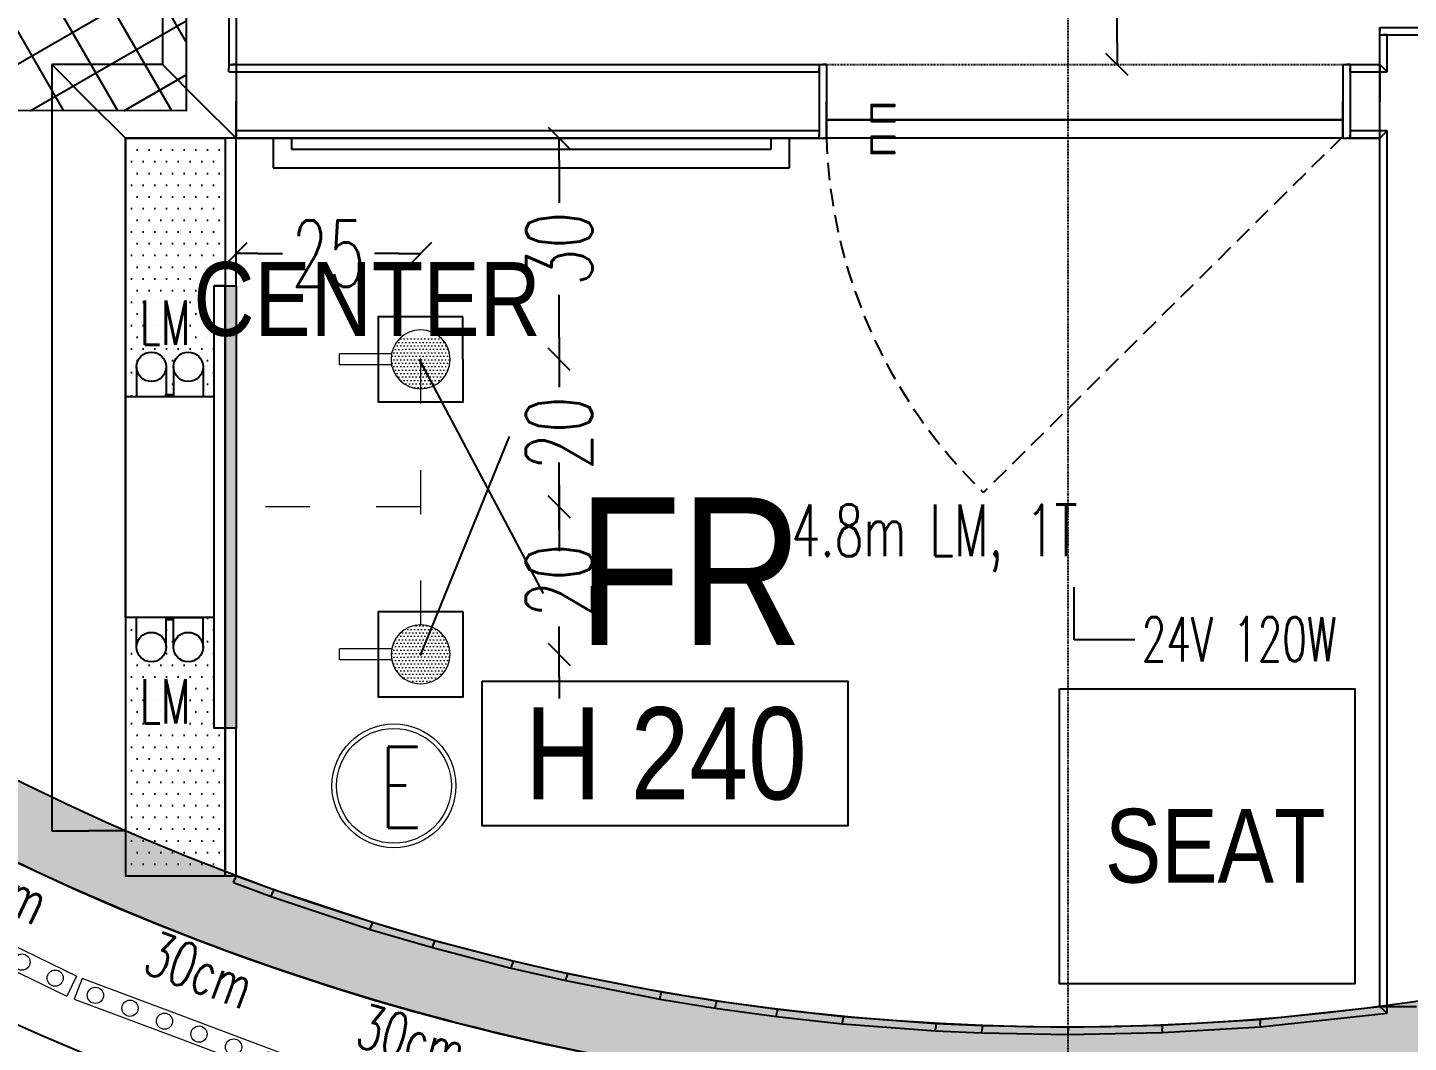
# Model space of a CAD drawing. Header units: millimetres. Extents: x 1734 to 22014, y 983 to 3953.
# Drawn here: x 3337.8 to 3524.9, y 2362.9 to 2500.5 of the extents above; entities that cross this region are included whole.
import ezdxf
from ezdxf.enums import TextEntityAlignment as Align

# ---------------------------------------------------------------- set-up
doc = ezdxf.new("R2010")
doc.units = ezdxf.units.MM
for name, pattern in [('ACAD_ISO03W100', [30, 12, -18]), ('DASHDOT', [25.4, 12.7, -6.35, 0, -6.35]), ('HIDDEN', [0.375, 0.25, -0.125]), ('HIDDEN2', [4.7624999999999975, 3.174999999999998, -1.587499999999999]), ('PUNTO2', [0.125, 0, -0.125])]:
    doc.linetypes.add(name, pattern=pattern)
for name, color, linetype in [('ARCH PLAN_text', 3, 'Continuous'), ('ARREDO_maniglie', 3, 'Continuous'), ('FLOO_areas', 6, 'Continuous'), ('FR_glass', 3, 'Continuous'), ('FR_MI_glass', 2, 'Continuous'), ('FR_MI_metal', 3, 'Continuous'), ('FR_MI_neon', 7, 'Continuous'), ('FR_MI_pattern', 133, 'Continuous'), ('LAY_furn freestanding', 1, 'Continuous'), ('LAY_furn wall', 1, 'Continuous'), ('LAY_new wall', 6, 'Continuous'), ('LAY_new wall hatch', 8, 'Continuous'), ('LAY_projections', 1, 'HIDDEN'), ('LAY_text', 3, 'Continuous'), ('LD_beam', 240, 'Continuous'), ('LD_light integrated', 240, 'Continuous'), ('LD_pointing', 30, 'Continuous'), ('LD_quote', 242, 'Continuous'), ('MATERIALS_blackglass', 10, 'Continuous'), ('MATERIALS_pareti sudden', 141, 'Continuous'), ('MATERIALS_transparent glass', 133, 'Continuous'), ('MURI_infissi', 3, 'Continuous'), ('SURVEY_structures', 4, 'Continuous'), ('SURVEY_walls_patt', 8, 'Continuous'), ('TEXT', 3, 'Continuous')]:
    doc.layers.add(name, color=color, linetype=linetype)
doc.layers.add('LD_light', color=240, linetype='Continuous', lineweight=5)
doc.layers.add('LD_text', color=7, linetype='Continuous', lineweight=9)
doc.styles.add('Detail 1-50', font='Arial Narrow.ttf', dxfattribs={"height": 0.125})
doc.styles.add('SIMPLEX', font='SIMPLEX.SHX', dxfattribs={"width": 0.65})
doc.styles.get("Standard").update_dxf_attribs({"font": 'Arial.ttf'})
doc.dimstyles.new('Illuminazione 1_100', dxfattribs={"dimtxt": 9, "dimasz": 3, "dimexe": 0.05, "dimexo": 0.05, "dimgap": 1.5, "dimtad": 0, "dimdec": 0, "dimlfac": -1, "dimzin": 0, "dimdsep": 46, "dimtxsty": 'SIMPLEX', "dimblk": 'LINEET2S', "dimcen": 0, "dimdle": 0.1000000014901161, "dimse1": 1, "dimse2": 1, "dimclrd": 7, "dimclrt": 256, "dimadec": 0, "dimazin": 0, "dimtfac": 1, "dimtdec": 0, "dimtix": 1, "dimtmove": 2, "dimatfit": 3, "dimldrblk": 'OBLIQUE', "dimfxl": 1, "dimtolj": 1, "dimarcsym": 0})
pattern_1 = [(180.0000000000077, (3364.551571967302, 2485.533647589577), (-0.7937499999974662, 1.587500000001267), [0, -1.587499999999999])]

# ---------------------------------------------------------------- blocks, each defined once
blk = doc.blocks.new('altezza contr')
blk.add_lwpolyline([(-0.4130415485427374, 0.3268832380827007), (0.4130415485427374, 0.3268832380827007), (0.4130415485427374, 0), (-0.4130415485427374, 0)], close=True)
blk.add_attdef('ALTEZZA', text='', height=0.2).set_placement((0, 0.1634416190413504), align=Align.MIDDLE_CENTER)
blk = doc.blocks.new('LINEET2S')
blk.add_line((-1, 0), (0, 0))
at = {"color": 5}
blk.add_line((0.5, 0.5), (-0.5, -0.5), dxfattribs=at)
blk = doc.blocks.new('*D295')
at = {"layer": 'DEFPOINTS', "color": 0, "transparency": 16777216}
for p in [(3474.483300486489, 2551.99438388646), (3474.508345075596, 2495.531300175581), (3485.446148908424, 2495.531300175581)]:
    blk.add_point(p, dxfattribs=at)
at = {"layer": 'LD_quote', "color": 7, "lineweight": -2, "transparency": 16777216}
for p, q in [((3485.446148908424, 2548.99438388646), (3485.446148908424, 2529.859270602449)), ((3485.446148908424, 2498.531300175581), (3485.446148908424, 2517.666413459592))]:
    blk.add_line(p, q, dxfattribs=at)
at = {"layer": 'LD_quote', "color": 7, "lineweight": -2, "transparency": 16777216, "xscale": 3, "yscale": 3, "zscale": 3}
for p, rotation in [((3485.446148908424, 2551.99438388646), 90), ((3485.446148908424, 2495.531300175581), 270)]:
    blk.add_blockref('LINEET2S', p, dxfattribs=dict(at, rotation=rotation))
at = {"layer": 'LD_quote', "transparency": 16777216, "insert": (3485.446148908424, 2523.762842031022), "char_height": 9, "attachment_point": 5, "rotation": 90, "style": 'SIMPLEX'}
blk.add_mtext('\\A1;56', dxfattribs=at)
blk = doc.blocks.new('_Oblique')
at = {"color": 0, "linetype": 'ByBlock', "lineweight": -2}
blk.add_line((-0.5, -0.5), (0.5, 0.5), dxfattribs=at)
blk = doc.blocks.new('protect')
at = {"layer": 'LD_light'}
h = blk.add_hatch(dxfattribs=at)
h.set_pattern_fill('DOTS', color=256, scale=0.5, angle=180)
h.set_pattern_definition([(180, (80.78146630086466, 146.1678624712047), (-0.015625, -0.03125), [0, -0.03125])])
h.paths.add_polyline_path([(-0.2199999999994162, 0.3539813057937522, 0.4142135623730951), (-0.2660186942057265, 0.4000000000000626), (-0.2999999999994268, 0.4000000000000626), (-0.2999999999994165, -0.4000000000001763), (-0.2660186942057265, -0.4000000000001763, 0.4142135623730951), (-0.2199999999994162, -0.3539813057938659)])
h = blk.add_hatch(color=256, dxfattribs=at)
h.dxf.hatch_style = 1
h.paths.add_polyline_path([(-0.2199999999994162, -0.1500000000000341), (-0.2799999999994327, -0.1500000000000341), (-0.2799999999994327, 0.1499999999999204), (-0.2199999999994162, 0.1499999999999204)])
for p, q in [((-0.1199999999996919, 0.4000000000000909), (-0.0999999999996959, 0.4000000000000909)), ((-0.1199999999997061, 0.4000000000000626), (-0.1199999999997061, -0.4000000000001763)), ((-0.0999999999996959, 0.4000000000000626), (-0.0999999999996959, -0.4000000000001763)), ((-0.1199999999996919, -0.4000000000001763), (-0.0999999999996959, -0.4000000000001763))]:
    blk.add_line(p, q, dxfattribs=at)
for points in [[(-5.684e-13, -0.5500000000002104), (-0.2999999999994145, -0.5500000000001819), (-0.2999999999994287, 0.5500000000001819), (5.684e-13, 0.5500000000001819)], [(-0.2199999999994162, -0.1500000000000341), (-0.2799999999994327, -0.1500000000000341), (-0.2799999999994327, 0.1499999999999204), (-0.2199999999994162, 0.1499999999999204)]]:
    blk.add_lwpolyline(points, close=True, dxfattribs=at)
blk.add_lwpolyline([(-0.2999999999994145, -0.4000000000001763), (-0.2660186942057265, -0.4000000000001763, 0.4142135623730951), (-0.2199999999994162, -0.3539813057938659), (-0.2199999999994162, 0.3539813057937522, 0.4142135623730951), (-0.2660186942057265, 0.4000000000000626), (-0.2999999999994287, 0.4000000000000626)], format="xyb", dxfattribs=at)
blk = doc.blocks.new('farettosingolo11.5x11.5')
at = {"layer": 'LD_beam'}
blk.add_lwpolyline([(-5.75, 5.75), (5.75, 5.75), (5.75, -5.75), (-5.75, -5.75)], close=True, dxfattribs=at)
blk.add_point((0, 0), dxfattribs=at)
blk = doc.blocks.new('pureopalplan')
at = {"layer": 'LD_light'}
h = blk.add_hatch(dxfattribs=at)
h.set_pattern_fill('DOTS', color=256, scale=8.062499999999915)
h.set_pattern_definition([(0, (0, 0), (0.2519531249999973, 0.5039062499999947), [0, -0.5039062499999947])])
h.paths.add_polyline_path([(4.299999999999954, 0, 1), (-4.299999999999954, 0, 1)])
for p, q in [((4.223737791997336, 0.8062499999987267), (11.80825933779306, 0.8062499999987267)), ((11.80825933779306, -0.8062500000012278), (11.80825933779306, 0.8062499999987267)), ((4.223737791997336, -0.8062500000012278), (11.80825933779306, -0.8062500000012278))]:
    blk.add_line(p, q, dxfattribs=at)
blk.add_circle((0, 0), 4.299999999999954, dxfattribs=at)
blk = doc.blocks.new('*D413')
at = {"layer": 'DEFPOINTS', "color": 0, "transparency": 16777216}
for p in [(3391.041543917061, 2455.545288905508), (3391.041543917057, 2435.545290872931), (3409.816444749093, 2435.545290872931)]:
    blk.add_point(p, dxfattribs=at)
at = {"layer": 'LD_quote', "color": 7, "lineweight": -2, "transparency": 16777216}
for p, q in [((3409.816444749093, 2458.545288905508), (3409.816444749093, 2461.545288905508)), ((3409.816444749093, 2455.545288905508), (3409.816444749093, 2451.781004174934)), ((3409.816444749093, 2435.545290872931), (3409.816444749093, 2439.309575603505)), ((3409.816444749093, 2432.545290872931), (3409.816444749093, 2429.545290872931))]:
    blk.add_line(p, q, dxfattribs=at)
at = {"layer": 'LD_quote', "color": 7, "lineweight": -2, "transparency": 16777216, "xscale": 3, "yscale": 3, "zscale": 3}
for p, rotation in [((3409.816444749093, 2455.545288905508), 270), ((3409.816444749093, 2435.545290872931), 90)]:
    blk.add_blockref('LINEET2S', p, dxfattribs=dict(at, rotation=rotation))
at = {"layer": 'LD_quote', "transparency": 16777216, "insert": (3409.816444749092, 2445.54528988922), "char_height": 9, "attachment_point": 5, "rotation": 90, "style": 'SIMPLEX'}
blk.add_mtext('\\A1;20', dxfattribs=at)
blk = doc.blocks.new('*D375')
at = {"layer": 'DEFPOINTS', "color": 0, "transparency": 16777216}
for p in [(3391.02748195791, 2485.545914732757), (3409.84144474909, 2485.545914732757), (3391.041543917061, 2455.545288905508)]:
    blk.add_point(p, dxfattribs=at)
at = {"layer": 'LD_quote', "color": 7, "lineweight": -2, "transparency": 16777216}
for p, q in [((3409.84144474909, 2482.545914732757), (3409.84144474909, 2476.781316104847)), ((3409.84144474909, 2458.545288905508), (3409.84144474909, 2464.309887533418))]:
    blk.add_line(p, q, dxfattribs=at)
at = {"layer": 'LD_quote', "color": 7, "lineweight": -2, "transparency": 16777216, "xscale": 3, "yscale": 3, "zscale": 3}
for p, rotation in [((3409.84144474909, 2485.545914732757), 90), ((3409.84144474909, 2455.545288905508), 270)]:
    blk.add_blockref('LINEET2S', p, dxfattribs=dict(at, rotation=rotation))
at = {"layer": 'LD_quote', "transparency": 16777216, "insert": (3409.84144474909, 2470.545601819133), "char_height": 9, "attachment_point": 5, "rotation": 90, "style": 'SIMPLEX'}
blk.add_mtext('\\A1;30', dxfattribs=at)
blk = doc.blocks.new('*D376')
at = {"layer": 'DEFPOINTS', "color": 0, "transparency": 16777216}
for p in [(3366.041546376346, 2469.881547979488), (3366.041546376346, 2455.534199984666), (3391.041543917061, 2455.545288905508)]:
    blk.add_point(p, dxfattribs=at)
at = {"layer": 'LD_quote', "color": 7, "lineweight": -2, "transparency": 16777216}
for p, q in [((3369.041546376346, 2469.881547979488), (3372.305830860989, 2469.881547979488)), ((3388.041543917061, 2469.881547979488), (3384.777259432418, 2469.881547979488))]:
    blk.add_line(p, q, dxfattribs=at)
at = {"layer": 'LD_quote', "color": 7, "lineweight": -2, "transparency": 16777216, "xscale": 3, "yscale": 3, "zscale": 3, "rotation": 180}
blk.add_blockref('LINEET2S', (3366.041546376346, 2469.881547979488), dxfattribs=at)
at = {"layer": 'LD_quote', "color": 7, "lineweight": -2, "transparency": 16777216, "xscale": 3, "yscale": 3, "zscale": 3}
blk.add_blockref('LINEET2S', (3391.041543917061, 2469.881547979488), dxfattribs=at)
at = {"layer": 'LD_quote', "transparency": 16777216, "insert": (3378.541545146703, 2469.881547979488), "char_height": 9, "attachment_point": 5, "style": 'SIMPLEX'}
blk.add_mtext('\\A1;25', dxfattribs=at)
blk = doc.blocks.new('*D377')
at = {"layer": 'DEFPOINTS', "color": 0, "transparency": 16777216}
for p in [(3391.041543917057, 2435.545290872931), (3391.041543917054, 2415.545292840354), (3409.816444749093, 2415.545292840354)]:
    blk.add_point(p, dxfattribs=at)
at = {"layer": 'LD_quote', "color": 7, "lineweight": -2, "transparency": 16777216}
for p, q in [((3409.816444749093, 2438.545290872931), (3409.816444749093, 2441.545290872931)), ((3409.816444749093, 2435.545290872931), (3409.816444749093, 2431.781006142357)), ((3409.816444749093, 2415.545292840354), (3409.816444749093, 2419.309577570928)), ((3409.816444749093, 2412.545292840354), (3409.816444749093, 2409.545292840354))]:
    blk.add_line(p, q, dxfattribs=at)
at = {"layer": 'LD_quote', "color": 7, "lineweight": -2, "transparency": 16777216, "xscale": 3, "yscale": 3, "zscale": 3}
for p, rotation in [((3409.816444749093, 2435.545290872931), 270), ((3409.816444749093, 2415.545292840354), 90)]:
    blk.add_blockref('LINEET2S', p, dxfattribs=dict(at, rotation=rotation))
at = {"layer": 'LD_quote', "transparency": 16777216, "insert": (3409.816444749092, 2425.545291856643), "char_height": 9, "attachment_point": 5, "rotation": 90, "style": 'SIMPLEX'}
blk.add_mtext('\\A1;20', dxfattribs=at)
blk = doc.blocks.new('*U17')
at = {"layer": 'LD_light'}
blk.add_circle((0, 0), 1.1, dxfattribs=at)
blk = doc.blocks.new('*U18')
at = {"layer": 'LD_light', "color": 0, "linetype": 'ByBlock', "lineweight": -2}
for p in [(0, 0), (5, 0), (10, 0)]:
    blk.add_blockref('*U17', p, dxfattribs=at)
blk = doc.blocks.new('*U19')
at = {"layer": 'LD_light'}
blk.add_circle((0, 0), 1.1, dxfattribs=at)
blk = doc.blocks.new('*U20')
at = {"layer": 'LD_light', "color": 0, "linetype": 'ByBlock', "lineweight": -2}
for p in [(0, 0), (5, 0), (10, 0)]:
    blk.add_blockref('*U19', p, dxfattribs=at)
blk = doc.blocks.new('sirio30')
at = {"layer": 'LD_light'}
for p, q in [((15, 1.5), (0, 1.5)), ((0, 1.5), (0, -1.5)), ((30, 1.5), (15, 1.5)), ((30, 1.5), (30, -1.5)), ((0, -1.5), (15, -1.5)), ((15, -1.5), (30, -1.5))]:
    blk.add_line(p, q, dxfattribs=at)
for name, p in [('*U20', (2.5, 0)), ('*U18', (17.5, 0))]:
    blk.add_blockref(name, p, dxfattribs=at)
at = {"layer": 'LD_light', "insert": (7.189198632557236, 11.15813797573901), "char_height": 6, "attachment_point": 1, "style": 'SIMPLEX'}
blk.add_mtext_dynamic_manual_height_columns('30cm', width=17.32495961420193, gutter_width=125, heights=[0], dxfattribs=at)
blk = doc.blocks.new('e')
at = {"layer": 'LD_light', "color": 150}
for radius in [8.399999999999638, 7.783396100192478]:
    blk.add_circle((0, 0), radius, dxfattribs=at)
at = {"layer": 'LD_light', "color": 150, "style": 'SIMPLEX', "width": 0.65}
blk.add_text('E', height=11.00743271275656, dxfattribs=at).set_placement((-2.022786638670368, -5.699930047117959))

msp = doc.modelspace()

# ---------------------------------------------------------------- hatches: boundary and pattern name
at = {"layer": 'FR_MI_pattern', "ltscale": 0.2}
h = msp.add_hatch(dxfattribs=at)
h.set_pattern_fill('DOTS,_O', color=144, angle=-15.02541393536977)
h.set_pattern_definition(pattern_1)
h.paths.add_polyline_path([(3357.551571965152, 2454.533647589808), (3357.551571965145, 2450.533647588995), (3356.551571967415, 2450.533647588995), (3356.551571967415, 2454.53364758981, 0.414213562219591), (3354.551571968463, 2456.533647589811, 0.414213562219591), (3352.55157196951, 2454.533647589808), (3352.55157196951, 2450.533647588995), (3351.051571962686, 2450.533647588993), (3351.051571966658, 2485.533647589576), (3364.551571967302, 2485.533647589577), (3364.551571967295, 2465.533647589325), (3363.051571965902, 2465.533647589322), (3363.051571965905, 2450.533647588995), (3361.551571963053, 2450.533647588996), (3361.551571963049, 2454.533647589812, 0.414213562219591), (3359.551571964101, 2456.533647589808, 0.414213562219591)])
at = {"layer": 'FR_MI_pattern'}
msp.add_hatch(color=144, dxfattribs=at).paths.add_polyline_path([(3364.551571967295, 2465.533647589325), (3366.051571967244, 2465.533647589322), (3366.051571967248, 2405.533647589645), (3364.551571967313, 2405.533647589643)])
at = {"layer": 'FR_MI_pattern', "ltscale": 0.2}
h = msp.add_hatch(dxfattribs=at)
h.set_pattern_fill('DOTS,_O', color=144, angle=-15.02541393536977)
h.set_pattern_definition(pattern_1)
h.paths.add_polyline_path([(3351.051571966669, 2385.533647589569), (3351.051571962711, 2420.533647590152), (3352.551571969518, 2420.533647590153), (3352.551571969518, 2416.533647589337, 0.414213562219591), (3354.55157196847, 2414.533647589337, 0.414213562219591), (3356.551571967426, 2416.533647589336), (3356.551571967426, 2420.533647590153), (3357.551571965148, 2420.533647590155), (3357.551571965148, 2416.533647589339, 0.414213562219591), (3359.551571964108, 2414.533647589338, 0.414213562219591), (3361.55157196306, 2416.533647589338), (3361.551571963057, 2420.533647590154), (3363.051571965909, 2420.533647590154), (3363.051571965909, 2405.533647589282), (3364.551571967306, 2405.533647589283), (3364.551571967313, 2385.53364758957)])
at = {"layer": 'LAY_new wall hatch'}
h = msp.add_hatch(color=144, dxfattribs=at)
h.dxf.hatch_style = 1
edge = h.paths.add_edge_path()
edge.add_arc((3478.831184822662, 2685.001111509489), 330.0000047225751, 236.3099365604101, 303.6900624834952)
edge.add_line((3661.882228031674, 2410.424494338631), (3656.335257928662, 2418.745018521492))
edge.add_arc((3478.831184822672, 2685.001111509453), 320.0000047225473, 236.30993792427438, 303.690069181724, ccw=False)
edge.add_line((3301.327144738581, 2418.744996506894), (3295.78013703179, 2410.424497393204))
at = {"layer": 'MATERIALS_transparent glass'}
h = msp.add_hatch(dxfattribs=at)
h.set_pattern_fill('AR-RROOF', color=144, angle=-60.02541393546893, style=0)
h.set_pattern_definition([(45.0000000000083, (-6330.907757084529, -6099.52005487027), (21.55261469055766, 57.47363917484571), [381, -50.8, 127, -25.4]), (45.0000000000083, (-6316.000531923553, -6066.652317467156), (-41.84799352418311, 5.926969039899583), [76.2, -8.382, 152.4, -19.05]), (45.0000000000083, (-6337.193936369276, -6075.273363343388), (81.36112045687129, 105.4282068613636), [203.2, -35.56, 101.6, -25.4])])
h.paths.add_polyline_path([(3373.48919214799, 2351.2301303186, -0.03530034334375595), (3327.583622937, 2369.368131088488), (3314.202492983761, 2341.44354258013), (3314.19806181606, 2331.453464801585, 0.03253231311400853), (3361.450107433335, 2313.084875840052)])
at = {"layer": 'SURVEY_walls_patt'}
h = msp.add_hatch(dxfattribs=at)
h.set_pattern_fill('ANSI37', color=144, scale=2, angle=-105.0254139354689, style=0)
h.set_pattern_definition([(299.974586064531, (20741.69048663433, 57719.27761822823), (5.500669066013499, 3.172560452726184), []), (29.97458606453107, (20741.69048663433, 57719.27761822823), (-3.172560452726184, 5.500669066013499), [])])
h.paths.add_polyline_path([(3359.3079756271, 2579.24443299233), (3359.268055519333, 2489.244441845735), (3269.268064372776, 2489.284361953497), (3269.307984480543, 2579.284353100093)])

# ---------------------------------------------------------------- linework, layer by layer
at = {"layer": 'ARREDO_maniglie', "color": 144}
for points in [[(3455.333374863483, 2487.945262737497), (3452.263911634294, 2487.9452627375), (3452.263911634298, 2489.883871092786), (3455.333374863487, 2489.883871092782), (3455.33337486349, 2490.04542178905), (3452.102360938028, 2490.045421789056), (3452.102360938021, 2487.783712041231), (3455.333374863483, 2487.783712041229)], [(3455.333374864189, 2483.683552989673), (3452.263911634996, 2483.683552989677), (3452.263911635, 2485.622161344962), (3455.333374864193, 2485.622161344955), (3455.333374864193, 2485.783712041226), (3452.102360938727, 2485.783712041232), (3452.102360938719, 2483.522002293412), (3455.333374864182, 2483.522002293403)]]:
    msp.add_lwpolyline(points, close=True, dxfattribs=at)
at = {"layer": 'FLOO_areas', "color": 144}
msp.add_lwpolyline([(3423.796719129772, 2359.622546292298, -0.105500999184697), (3295.780098763073, 2410.424522905687)], format="xyb", dxfattribs=at)
at = {"layer": 'FR_glass', "color": 144}
msp.add_lwpolyline([(3366.051571967244, 2465.533647589322), (3366.051571967248, 2405.533647589645), (3364.551571967313, 2405.533647589643), (3364.551571967295, 2465.533647589322)], close=True, dxfattribs=at)
at = {"layer": 'FR_MI_glass', "color": 144}
for points in [[(3364.551571967291, 2485.533647589034), (3364.551571967313, 2385.53364758957), (3366.051571967251, 2385.533647589571), (3366.051571967248, 2405.53364758928)], [(3366.051571967244, 2465.533647589322), (3366.051571967237, 2485.533647589033), (3364.551571967291, 2485.533647589034)], [(3366.051571967248, 2405.53364758928), (3363.051571965909, 2405.533647589282), (3363.051571965902, 2465.533647589322), (3366.051571967244, 2465.533647589322)]]:
    msp.add_lwpolyline(points, dxfattribs=at)
at = {"layer": 'FR_MI_metal', "color": 144}
for points in [[(3351.051571962686, 2450.533647588993), (3351.051571966658, 2485.533647589576), (3364.551571967302, 2485.533647589577), (3364.551571967299, 2465.533647589506), (3363.051571965902, 2465.533647589505)], [(3351.051571962711, 2420.533647590152), (3351.051571966669, 2385.533647589569), (3364.551571967313, 2385.53364758957), (3364.551571967313, 2405.533647589643), (3363.051571965912, 2405.533647589643), (3363.051571965902, 2465.533647589505)], [(3363.051571965909, 2420.533647590154), (3351.051571966666, 2420.533647590153), (3351.051571966662, 2450.533647588994), (3363.051571965905, 2450.533647588995)]]:
    msp.add_lwpolyline(points, dxfattribs=at)
at = {"layer": 'FR_MI_neon', "color": 144}
for p, q in [((3352.55157196951, 2454.533647589808), (3352.55157196951, 2450.533647588995)), ((3356.551571967415, 2454.53364758981), (3356.551571967415, 2450.533647588995)), ((3357.551571965152, 2454.533647589808), (3357.551571965145, 2450.533647588995)), ((3361.551571963049, 2454.533647589812), (3361.551571963053, 2450.533647588996)), ((3356.551571965971, 2420.533647590152), (3352.551571966604, 2420.533647590152)), ((3352.551571969518, 2416.533647589337), (3352.551571969518, 2420.533647590153)), ((3356.551571967426, 2416.533647589336), (3356.551571967426, 2420.533647590153)), ((3357.5515719666, 2420.533647590153), (3361.551571965963, 2420.533647590154)), ((3357.551571965148, 2416.533647589339), (3357.551571965148, 2420.533647590155)), ((3361.55157196306, 2416.533647589338), (3361.551571963057, 2420.533647590154))]:
    msp.add_line(p, q, dxfattribs=at)
for centre in [(3354.551571968459, 2454.533647589809), (3359.551571964101, 2454.533647589808), (3354.551571968474, 2416.533647589337), (3359.551571964104, 2416.533647589339)]:
    msp.add_circle(centre, 2.000000000000455, dxfattribs=at)
at = {"layer": 'LAY_furn freestanding', "color": 1}
for p, q in [((3371.05157196724, 2485.533773415602), (3372.30157196724, 2485.5337734156064)), ((3371.05157196724, 2485.533773415602), (3371.051571967258, 2481.533773415595)), ((3373.55157196724, 2485.5337734156114), (3372.30157196724, 2485.5337734156064)), ((3373.55157196724, 2485.5337734156114), (3373.5515719672485, 2484.033773415599)), ((3438.55157196726, 2484.03377341571), (3438.551571967262, 2485.533773415793)), ((3438.551571967262, 2485.533773415793), (3439.801571967262, 2485.533773415794)), ((3441.051571967262, 2485.533773415795), (3439.801571967262, 2485.533773415794)), ((3441.051571967262, 2481.533773415714), (3441.051571967262, 2485.533773415795)), ((3373.5515719672485, 2484.033773415599), (3438.55157196726, 2484.03377341571)), ((3371.051571967258, 2481.533773415595), (3441.051571967262, 2481.533773415714))]:
    msp.add_line(p, q, dxfattribs=at)
at = {"layer": 'LAY_furn freestanding', "color": 144}
msp.add_lwpolyline([(3477.657160377388, 2410.867798256641), (3517.657160377385, 2410.867798256635), (3517.657160377381, 2370.867798256636), (3477.657160377381, 2370.867798256631)], close=True, dxfattribs=at)
at = {"layer": 'LAY_furn wall', "color": 144}
msp.add_lwpolyline([(3424.782966676677, 2359.457269251423), (3421.489827237507, 2339.730243905387, -0.1062542379743557), (3284.686121618226, 2393.783499165826)], format="xyb", dxfattribs=at)
msp.add_arc((3478.831184822576, 2685.001111509261), 330.0000047223372, 236.3099365604007, 279.4265319524848, dxfattribs=at)
at = {"layer": 'LAY_new wall', "color": 6}
for p, q in [((3366.051571967211, 2577.688040007929), (3366.051571967237, 2485.533647589042)), ((3356.0515719672117, 2575.9262171432806), (3356.051571967235, 2495.533647589406)), ((3521.051571967262, 2367.798586406348), (3521.05157196724, 2500.533647589628)), ((3521.05157196724, 2500.533647589628), (3526.05157196724, 2500.5336475896283)), ((3356.051571967235, 2495.533647589406), (3341.051571966727, 2495.5336475899508)), ((3341.051571966727, 2495.5336475899508), (3341.051571965982, 2391.6201755906677)), ((3341.051571966727, 2495.5336475899508), (3346.051571966691, 2490.533647589769)), ((3356.051571967235, 2495.533647589406), (3361.0515719672358, 2490.533647589224)), ((3366.051571967233, 2495.53364758959), (3366.051571967234, 2490.53364758959)), ((3366.051571967233, 2495.53364758959), (3446.051571967255, 2495.533647589606)), ((3446.051571967255, 2495.533647589606), (3446.0515719672558, 2490.533647589606)), ((3516.051571967255, 2495.533647589619), (3516.051571967255, 2490.533647589619)), ((3516.051571967255, 2495.533647589619), (3521.051571967244, 2495.533647589619)), ((3521.051571967244, 2495.533647589619), (3521.051571967244, 2490.533647589619)), ((3351.051571966655, 2485.533647589587), (3346.051571966691, 2490.533647589769)), ((3366.051571967237, 2485.533647589042), (3361.0515719672358, 2490.533647589224)), ((3366.0515719672353, 2485.53364758959), (3366.051571967234, 2490.53364758959)), ((3446.051571967257, 2485.533647589606), (3446.0515719672558, 2490.533647589606)), ((3516.0515719672553, 2485.533647589619), (3516.051571967255, 2490.533647589619)), ((3521.0515719672444, 2485.533647589619), (3521.051571967244, 2490.533647589619)), ((3366.051571967237, 2485.533647589042), (3351.051571966655, 2485.533647589587)), ((3351.051571966655, 2485.533647589587), (3351.051571965982, 2391.620175590596)), ((3366.0515719672353, 2485.53364758959), (3446.051571967257, 2485.533647589606)), ((3516.0515719672553, 2485.533647589619), (3521.0515719672444, 2485.533647589619)), ((3341.051571965982, 2391.6201755906677), (3346.051571965982, 2391.620175590632)), ((3351.051571965982, 2391.620175590596), (3346.051571965982, 2391.620175590632)), ((3521.051571967262, 2367.798586406348), (3526.051571967262, 2367.7985864063485))]:
    msp.add_line(p, q, dxfattribs=at)
at = {"layer": 'LAY_new wall', "color": 144}
msp.add_lwpolyline([(3295.78013703179, 2410.424497393204, 0.3027755942482226), (3661.882228031674, 2410.424494338631), (3656.335257928662, 2418.745018521492, -0.3027756196575199), (3301.327144738581, 2418.744996506894)], format="xyb", close=True, dxfattribs=at)
at = {"layer": 'LAY_projections', "color": 144, "ltscale": 0.009000000000000001}
msp.add_lwpolyline([(3446.051571967258, 2495.533647589611), (3516.051571967258, 2495.533647589627)], dxfattribs=at)
at = {"layer": 'LD_light integrated', "color": 7}
for p, q in [((3479.622336812634, 2417.508784020722), (3479.619163220668, 2424.663654407762)), ((3487.86903032014, 2417.51244189834), (3479.622336812634, 2417.508784020722))]:
    msp.add_line(p, q, dxfattribs=at)
at = {"layer": 'LD_pointing'}
for p, q in [((3390.857348841957, 2455.543800932425), (3407.641706742375, 2423.795184830743)), ((3391.059286190317, 2415.545292840358), (3403.097826077992, 2445.092072315333))]:
    msp.add_line(p, q, dxfattribs=at)
at = {"layer": 'LD_text', "color": 9, "linetype": 'ACAD_ISO03W100', "ltscale": 0.5}
for p, q in [((3391.041543917057, 2455.545288905504), (3391.041543917057, 2415.545292840356)), ((3391.041543917057, 2435.54529087293), (3366.050417511273, 2435.534205886941))]:
    msp.add_line(p, q, dxfattribs=at)
at = {"layer": 'MATERIALS_blackglass', "color": 1}
for p, q in [((3521.05157196724, 2500.533647589625), (3521.0515719672285, 2500.033647589625)), ((3521.05157196724, 2500.533647589625), (3531.049623194322, 2500.5336475894)), ((3521.051571967217, 2499.533647589625), (3521.0515719672285, 2500.033647589625)), ((3521.051571967217, 2499.533647589625), (3531.0496231942993, 2499.5336475894)), ((3445.051571967258, 2495.5336475879467), (3445.551571967258, 2495.5336475879467)), ((3445.051571967258, 2495.5336475879467), (3445.051571967258, 2485.5336475896065)), ((3446.051571967258, 2495.533647587947), (3445.551571967258, 2495.5336475879467)), ((3446.051571967258, 2495.533647587947), (3446.051571967258, 2485.533647589607)), ((3516.051636405631, 2495.533647589619), (3516.551636405631, 2495.533647589619)), ((3516.051636405631, 2495.533647589619), (3516.051636405631, 2485.533647589618)), ((3517.051636405631, 2495.533647589619), (3516.551636405631, 2495.533647589619)), ((3517.051636405631, 2495.533647589619), (3517.051636405631, 2485.533647589618)), ((3445.051571967258, 2485.5336475896065), (3445.551571967258, 2485.5336475896065)), ((3446.051571967258, 2485.533647589607), (3445.551571967258, 2485.5336475896065)), ((3516.051636405631, 2485.533647589618), (3516.551636405631, 2485.533647589618)), ((3517.051636405631, 2485.533647589618), (3516.551636405631, 2485.533647589618))]:
    msp.add_line(p, q, dxfattribs=at)
at = {"layer": 'MATERIALS_pareti sudden', "color": 1}
for p, q in [((3365.051571967215, 2577.511857722169), (3365.051571967233, 2495.533647589587)), ((3366.051571967215, 2577.688040007927), (3366.051571967233, 2495.533647589587)), ((3521.051571967244, 2495.533647589626), (3521.051571967248, 2499.533647589635)), ((3521.051571967248, 2499.533647589635), (3521.551571967248, 2499.5336475896347)), ((3522.051571967248, 2499.5336475896347), (3521.551571967248, 2499.5336475896347)), ((3522.0515719672435, 2494.5336475896265), (3522.051571967248, 2499.5336475896347)), ((3365.051571967237, 2495.533647589597), (3365.051571967237, 2495.033647589597)), ((3365.051571967237, 2495.533647589597), (3445.051571967069, 2495.533647589611)), ((3365.051571967233, 2495.533647589587), (3365.551571967233, 2495.533647589587)), ((3365.051571967237, 2494.533647589597), (3365.051571967237, 2495.033647589597)), ((3366.051571967233, 2495.533647589587), (3365.551571967233, 2495.533647589587)), ((3445.051571967069, 2495.533647589611), (3445.051571967069, 2495.033647589611)), ((3445.051571967069, 2494.533647589611), (3445.051571967069, 2495.033647589611)), ((3517.051636405631, 2495.533647589626), (3517.051636405631, 2495.033647589626)), ((3517.051636405631, 2495.533647589626), (3521.051571967244, 2495.533647589626)), ((3517.0516364056316, 2494.533647589626), (3517.051636405631, 2495.033647589626)), ((3521.051571967244, 2495.533647589626), (3521.551571967244, 2495.0336475896265)), ((3522.0515719672435, 2494.5336475896265), (3521.551571967244, 2495.0336475896265)), ((3365.051571967237, 2494.533647589597), (3445.051571967069, 2494.533647589611)), ((3517.0516364056316, 2494.533647589626), (3522.0515719672435, 2494.5336475896265)), ((3516.051620292121, 2488.033712041067), (3446.0516202921176, 2488.03371204259)), ((3446.0516202921176, 2488.03371204259), (3446.0516202920903, 2486.78371204259)), ((3516.051620292121, 2488.033712041067), (3516.0516202920935, 2486.783712041067)), ((3445.0515468017506, 2486.5356356483217), (3366.0515468019325, 2486.5336475887284)), ((3366.0515468019325, 2486.5336475887284), (3366.0515593845885, 2486.0336475888867)), ((3366.051571967244, 2485.533647589045), (3366.0515593845885, 2486.0336475888867)), ((3445.051571967062, 2485.535635648638), (3366.051571967244, 2485.533647589045)), ((3445.0515468017506, 2486.5356356483217), (3445.0515593844066, 2486.03563564848)), ((3445.051571967062, 2485.535635648638), (3445.0515593844066, 2486.03563564848)), ((3446.051620292063, 2485.53371204259), (3446.0516202920903, 2486.78371204259)), ((3516.051620292066, 2485.533712041067), (3446.051620292063, 2485.53371204259)), ((3516.051620292066, 2485.533712041067), (3516.0516202920935, 2486.783712041067)), ((3517.051636405628, 2485.53525816268), (3517.051837730486, 2486.035258122148)), ((3521.051571967244, 2485.533647589629), (3517.051636405628, 2485.53525816268)), ((3517.0520390553447, 2486.5352580816166), (3517.051837730486, 2486.035258122148)), ((3522.0515719672435, 2486.533245020943), (3517.0520390553447, 2486.5352580816166)), ((3521.051571967244, 2485.533647589629), (3521.551571967244, 2486.033446305286)), ((3521.051571967317, 2367.798586406352), (3521.051571967244, 2485.533647589629)), ((3522.0515719672435, 2486.533245020943), (3521.551571967244, 2486.033446305286)), ((3522.0515719673176, 2366.9000636513438), (3522.0515719672435, 2486.533245020943)), ((3365.7070642829917, 2384.594864091904), (3365.8793181251267, 2385.0642558407344)), ((3365.7070642829917, 2384.594864091904), (3370.803572750832, 2382.7245858706783)), ((3366.051571967262, 2385.533647589564), (3365.8793181251267, 2385.0642558407344)), ((3366.051571967262, 2385.533647589564), (3371.133764511142, 2383.668622918091)), ((3370.803572750832, 2382.7245858706783), (3370.968668630987, 2383.196604394385)), ((3370.803572750832, 2382.7245858706783), (3384.2166361898003, 2378.26150321801)), ((3371.133764511142, 2383.668622918091), (3370.968668630987, 2383.196604394385)), ((3371.133764511142, 2383.668622918091), (3384.515393042268, 2379.215999963352)), ((3384.515393042268, 2379.215999963352), (3384.366014616034, 2378.738751590681)), ((3384.515393042268, 2379.215999963352), (3392.939649777047, 2376.743674892049)), ((3384.2166361898003, 2378.26150321801), (3384.366014616034, 2378.738751590681)), ((3384.2166361898003, 2378.26150321801), (3392.6728717955943, 2375.779793085562)), ((3392.6728717955943, 2375.779793085562), (3392.8062607863208, 2376.2617339888056)), ((3392.6728717955943, 2375.779793085562), (3403.3386109011085, 2373.0044138161297)), ((3392.939649777047, 2376.743674892049), (3392.8062607863208, 2376.2617339888056)), ((3392.939649777047, 2376.743674892049), (3403.576418665049, 2373.975834091383)), ((3403.3386109011085, 2373.0044138161297), (3403.4575147830788, 2373.4901239537567)), ((3403.576418665049, 2373.975834091383), (3403.4575147830788, 2373.4901239537567)), ((3403.576418665049, 2373.975834091383), (3410.935916235878, 2372.286808149422)), ((3403.3386109011085, 2373.0044138161297), (3410.7278349328535, 2371.3085655655573)), ((3410.7278349328535, 2371.3085655655573), (3410.8318755843657, 2371.7976868574897)), ((3410.935916235878, 2372.286808149422), (3410.8318755843657, 2371.7976868574897)), ((3410.935916235878, 2372.286808149422), (3423.635822221244, 2369.797248954245)), ((3410.7278349328535, 2371.3085655655573), (3423.459208696312, 2368.812837750204)), ((3423.635822221244, 2369.797248954245), (3423.547515458778, 2369.3050433522244)), ((3423.635822221244, 2369.797248954245), (3431.142557328851, 2368.574504173444)), ((3423.459208696312, 2368.812837750204), (3423.547515458778, 2369.3050433522244)), ((3423.459208696312, 2368.812837750204), (3430.9940864080104, 2367.585508922973)), ((3430.9940864080104, 2367.585508922973), (3431.0683218684308, 2368.0800065482085)), ((3430.9940864080104, 2367.585508922973), (3439.2824401772677, 2366.4466289013226)), ((3431.142557328851, 2368.574504173444), (3431.0683218684308, 2368.0800065482085)), ((3431.142557328851, 2368.574504173444), (3439.405178490906, 2367.439159998967)), ((3504.810479533564, 2366.05741856546), (3521.051571967317, 2367.798586406352)), ((3521.051571967317, 2367.798586406352), (3521.5515719673176, 2367.349325028848)), ((3439.2824401772677, 2366.4466289013226), (3439.343809334087, 2366.942894450145)), ((3439.2824401772677, 2366.4466289013226), (3448.2171922081557, 2365.4641414926014)), ((3439.405178490906, 2367.439159998967), (3439.343809334087, 2366.942894450145)), ((3439.405178490906, 2367.439159998967), (3448.309726037955, 2366.459993949916)), ((3448.2171922081557, 2365.4641414926014), (3448.2634591230553, 2365.962067721259)), ((3448.309726037955, 2366.459993949916), (3448.2634591230553, 2365.962067721259)), ((3448.309726037955, 2366.459993949916), (3460.906801721332, 2365.50350664697)), ((3491.564340094163, 2365.254540332749), (3504.810479533564, 2366.05741856546)), ((3504.810479533564, 2366.05741856546), (3504.852276375679, 2365.559034346844)), ((3504.894073217795, 2365.060650128228), (3522.0515719673176, 2366.9000636513438)), ((3522.0515719673176, 2366.9000636513438), (3521.5515719673176, 2367.349325028848)), ((3448.2171922081557, 2365.4641414926014), (3460.8458110168167, 2364.505259141821)), ((3460.8458110168167, 2364.505259141821), (3460.8763063690744, 2365.0043828943953)), ((3460.8458110168167, 2364.505259141821), (3467.128928701499, 2364.2143949335755)), ((3460.906801721332, 2365.50350664697), (3460.8763063690744, 2365.0043828943953)), ((3460.906801721332, 2365.50350664697), (3467.161175452191, 2365.213973081852)), ((3467.128928701499, 2364.2143949335755), (3467.145052076845, 2364.714184007714)), ((3467.128928701499, 2364.2143949335755), (3478.832036035995, 2364.000925279656)), ((3467.161175452191, 2365.213973081852), (3467.145052076845, 2364.714184007714)), ((3467.161175452191, 2365.213973081852), (3478.83120466637, 2365.001106786912)), ((3478.83120466637, 2365.001106786912), (3491.564340094163, 2365.254540332749)), ((3478.83120466637, 2365.001106786912), (3478.831620351182, 2364.501016033284)), ((3478.832036035995, 2364.000925279656), (3478.831620351182, 2364.501016033284)), ((3478.832036035995, 2364.000925279656), (3491.6045570633173, 2364.255142735489)), ((3491.564340094163, 2365.254540332749), (3491.58444857874, 2364.754841534119)), ((3491.6045570633173, 2364.255142735489), (3491.58444857874, 2364.754841534119)), ((3491.6045570633173, 2364.255142735489), (3504.894073217795, 2365.060650128228)), ((3504.894073217795, 2365.060650128228), (3504.852276375679, 2365.559034346844))]:
    msp.add_line(p, q, dxfattribs=at)
at = {"layer": 'MURI_infissi', "color": 144}
msp.add_lwpolyline([(3446.051620292445, 2485.783712043289), (3446.051620291735, 2488.035823209876), (3516.051620291739, 2488.035823209751), (3516.051636405624, 2485.535660812412), (3446.051636405617, 2485.535660813935)], close=True, dxfattribs=at)
at = {"layer": 'MURI_infissi', "color": 144, "linetype": 'HIDDEN2', "ltscale": 0.75}
msp.add_lwpolyline([(3516.051620292448, 2485.78793438301), (3467.354057427132, 2437.499101484837, -0.1955482724642403), (3446.051620292448, 2485.783712041513)], format="xyb", dxfattribs=at)
at = {"layer": 'SURVEY_structures', "color": 144}
msp.add_lwpolyline([(3359.3079756271, 2579.24443299233), (3359.268055519333, 2489.244441845735), (3269.268064372776, 2489.284361953497), (3269.307984480543, 2579.284353100093)], close=True, dxfattribs=at)
at = {"layer": 'TEXT', "color": 144, "linetype": 'DASHDOT', "ltscale": 0.01}
msp.add_lwpolyline([(3478.831181513709, 1234.325374612066), (3478.831181513335, 3777.711522083827)], dxfattribs=at)

# ---------------------------------------------------------------- block references
at = {"layer": 'LAY_text', "color": 144}
ref = msp.add_blockref('altezza contr', (3424.153052995378, 2392.317671662687), dxfattribs=dict(at, xscale=60.00000000000433, yscale=60.00000000000433, zscale=60.00000000000433))
ref.add_attrib('ALTEZZA', 'H 240', dxfattribs={"layer": '0', "height": 12.5, "style": 'Detail 1-50'}).set_placement((3424.296640995824, 2402.124168806111), align=Align.MIDDLE_CENTER)
at = {"layer": 'LD_beam', "xscale": -1, "rotation": 0.02541393537366154}
for p in [(3391.041543917057, 2455.545288905505), (3391.05928619031, 2415.545292840356)]:
    msp.add_blockref('farettosingolo11.5x11.5', p, dxfattribs=at)
at = {"layer": 'LD_light', "xscale": -0.9302325581395453, "yscale": 0.9302325581395452, "zscale": 0.9302325581395451, "rotation": 0.01112491303135066}
for p in [(3391.041543917061, 2455.545288905508), (3391.059286190317, 2415.545292840358)]:
    msp.add_blockref('pureopalplan', p, dxfattribs=at)
at = {"layer": 'LD_light integrated', "yscale": 1.016431823864874, "zscale": 1.016431823864874}
for p, xscale, rotation in [((3357.043765044895, 2450.530208464522), 1.016431823864874, 270.0254139353736), ((3357.057071749907, 2420.530211416821), -1.016431823864874, 270.0254139353718)]:
    msp.add_blockref('protect', p, dxfattribs=dict(at, xscale=xscale, rotation=rotation))
at = {"layer": 'LD_light integrated'}
for p, rotation in [((3316.744020576498, 2383.594468179408), 334.2504127233262), ((3344.626321275449, 2370.193213119028), 339.4670290758651), ((3373.674854469533, 2359.362203849851), 344.694847484725)]:
    msp.add_blockref('sirio30', p, dxfattribs=dict(at, rotation=rotation))
at = {"layer": 'LD_quote', "linetype": 'PUNTO2', "rotation": 0.02541393537362653}
msp.add_blockref('e', (3387.431381229915, 2397.720316349981), dxfattribs=at)

# ---------------------------------------------------------------- texts
at = {"layer": 'ARCH PLAN_text', "color": 144, "insert": (3383.790878142991, 2468.73477609673), "char_height": 10, "width": 131.2020389772588, "attachment_point": 2, "style": 'Detail 1-50'}
msp.add_mtext('CENTER', dxfattribs=at)
at = {"layer": 'LAY_text', "color": 144, "attachment_point": 2, "style": 'Detail 1-50'}
for s, insert, char_height, width in [('{\\C4;FR}', (3427.603836788399, 2436.824033620936), 20, 191.4278836491846), ('SEAT', (3498.761030957627, 2394.600138756241), 10, 80.26512028149634)]:
    msp.add_mtext(s, dxfattribs=dict(at, insert=insert, char_height=char_height, width=width))
at = {"layer": 'LD_light integrated', "lineweight": 0, "char_height": 6, "attachment_point": 1, "rotation": 0.02541393537363925, "style": 'SIMPLEX'}
for insert in [(3352.982045014873, 2463.531246629175, -0.0001943597810332589), (3353.004818969777, 2412.187312729017, -0.0001943597810332589)]:
    msp.add_mtext_dynamic_manual_height_columns('LM', width=0.2624746442070318, gutter_width=1, heights=[0], dxfattribs=dict(at, insert=insert))
at = {"layer": 'LD_light integrated', "linetype": 'Continuous', "lineweight": 0, "insert": (3441.315663108242, 2426.713221279088), "char_height": 7.000000000000001, "width": 128.0659965766446, "attachment_point": 7, "rotation": 0.02541393537363925, "style": 'SIMPLEX'}
msp.add_mtext('4.8m LM, 1T', dxfattribs=at)
at = {"layer": 'LD_light integrated', "color": 7, "linetype": 'Continuous', "lineweight": 0, "insert": (3488.79343932238, 2414.593257962089), "char_height": 6, "width": 128.0659965766446, "attachment_point": 7, "rotation": 0.025413935373702862, "style": 'SIMPLEX'}
msp.add_mtext('24V 120W', dxfattribs=at)

# ---------------------------------------------------------------- dimensions: what is measured, and where the dimension line sits
at = {"layer": 'LD_quote'}
for base, p1, p2, picture, middle in [((3485.446148908424, 2495.531300175581), (3474.483300486489, 2551.99438388646), (3474.508345075596, 2495.531300175581), '*D295', (3485.446148908424, 2523.762842031022)), ((3409.84144474909, 2485.545914732757), (3391.041543917061, 2455.545288905508), (3391.02748195791, 2485.545914732757), '*D375', (3409.84144474909, 2470.545601819133)), ((3409.816444749093, 2435.545290872931), (3391.041543917061, 2455.545288905508), (3391.041543917057, 2435.545290872931), '*D413', (3409.816444749092, 2445.54528988922)), ((3409.816444749093, 2415.545292840354), (3391.041543917057, 2435.545290872931), (3391.041543917054, 2415.545292840354), '*D377', (3409.816444749092, 2425.545291856643))]:
    dim = msp.add_linear_dim(base=base, p1=p1, p2=p2, angle=90, dimstyle='Illuminazione 1_100', dxfattribs=at)
    dim.commit()
    dim.dimension.update_dxf_attribs({"geometry": picture, "text_midpoint": middle})
dim = msp.add_linear_dim(base=(3366.041546376346, 2469.881547979488), p1=(3391.041543917061, 2455.545288905508), p2=(3366.041546376346, 2455.534199984666), dimstyle='Illuminazione 1_100', dxfattribs=at)
dim.commit()
dim.dimension.update_dxf_attribs({"geometry": '*D376', "text_midpoint": (3378.541545146703, 2469.881547979488)})

doc.saveas('drawing.dxf')
